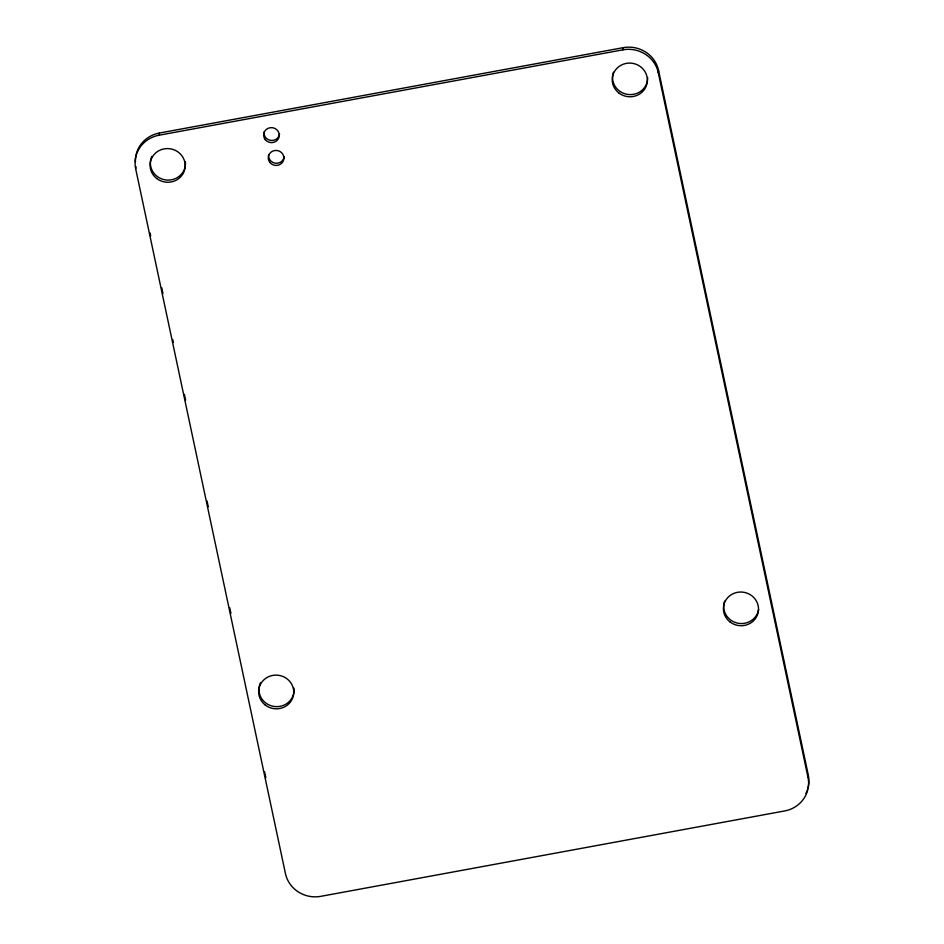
<?xml version="1.0" encoding="UTF-8"?>
<svg xmlns="http://www.w3.org/2000/svg" width="944" height="944" viewBox="0 0 944 944"><rect width="100%" height="100%" fill="white"/><g stroke="black" fill="none" stroke-linecap="round" stroke-linejoin="round"><path stroke-width="1.42" d="M135.405 161.695A29.996 28.709 8.2 0 1 159.371 133.045L623.217 47.66A29.996 28.709 8.2 0 1 658.57 70.481L808.312 775.154L807.993 777.313A29.996 28.709 8.2 0 1 784.629 810.955L320.783 896.34A29.996 28.709 8.2 0 1 285.43 873.519L135.688 168.846L136.007 166.687M135.688 168.846A29.996 28.709 8.2 0 1 159.052 135.216L159.371 133.045M807.993 777.313L658.263 72.653A29.996 28.709 8.2 0 0 622.898 49.831L623.217 47.66M658.263 72.653L658.57 70.481M159.052 135.216L622.898 49.831M150.084 232.967L150.698 235.847M161.731 287.731L162.946 293.49M172.752 339.604L173.366 342.483M184.387 394.368L185.614 400.126M207.043 501.004L208.27 506.763M229.699 607.641L230.926 613.399M264.615 771.921L265.83 777.679M808.312 775.154A29.996 28.709 8.2 0 1 807.757 788.806M807.368 789.998A29.996 28.709 8.2 0 1 805.893 793.456M185.378 161.566A17.57 16.827 8.2 0 1 165.33 179.879A17.57 16.827 8.2 0 1 151.831 156.338M293.962 688.117A17.57 16.827 8.2 0 1 273.913 706.431A17.57 16.827 8.2 0 1 260.414 682.89M758.622 609.411A17.57 16.827 8.2 0 1 737.146 623.04A17.57 16.827 8.2 0 1 724.614 601.163M647.655 77.538A17.57 16.827 8.2 0 1 627.5 94.388A17.57 16.827 8.2 0 1 613.458 72.216M279.554 133.977A7.847 7.505 8.2 0 1 270.834 140.432A7.847 7.505 8.2 0 1 264.001 131.983M284.179 156.775A7.847 7.505 8.2 0 1 275.447 163.229A7.847 7.505 8.2 0 1 268.615 154.781M156.68 178.463A17.57 16.827 8.2 0 0 184.989 168.115A17.57 16.827 8.2 0 0 161.2 149.671A17.57 16.827 8.2 0 0 156.68 178.463M265.264 705.015A17.57 16.827 8.2 0 0 293.572 694.666A17.57 16.827 8.2 0 0 269.772 676.223A17.57 16.827 8.2 0 0 265.264 705.015M730.007 621.919A17.57 16.827 8.2 0 0 758.315 611.582A17.57 16.827 8.2 0 0 734.515 593.127A17.57 16.827 8.2 0 0 730.007 621.919M618.851 92.972A17.57 16.827 8.2 0 0 647.159 82.635A17.57 16.827 8.2 0 0 623.359 64.18A17.57 16.827 8.2 0 0 618.851 92.972M265.299 139.7A7.847 7.505 8.2 0 0 278.728 138.036A7.847 7.505 8.2 0 0 270.362 127.688A7.847 7.505 8.2 0 0 265.299 139.7M269.913 162.498A7.847 7.505 8.2 0 0 283.353 160.834A7.847 7.505 8.2 0 0 274.987 150.485A7.847 7.505 8.2 0 0 269.913 162.498"/></g></svg>
